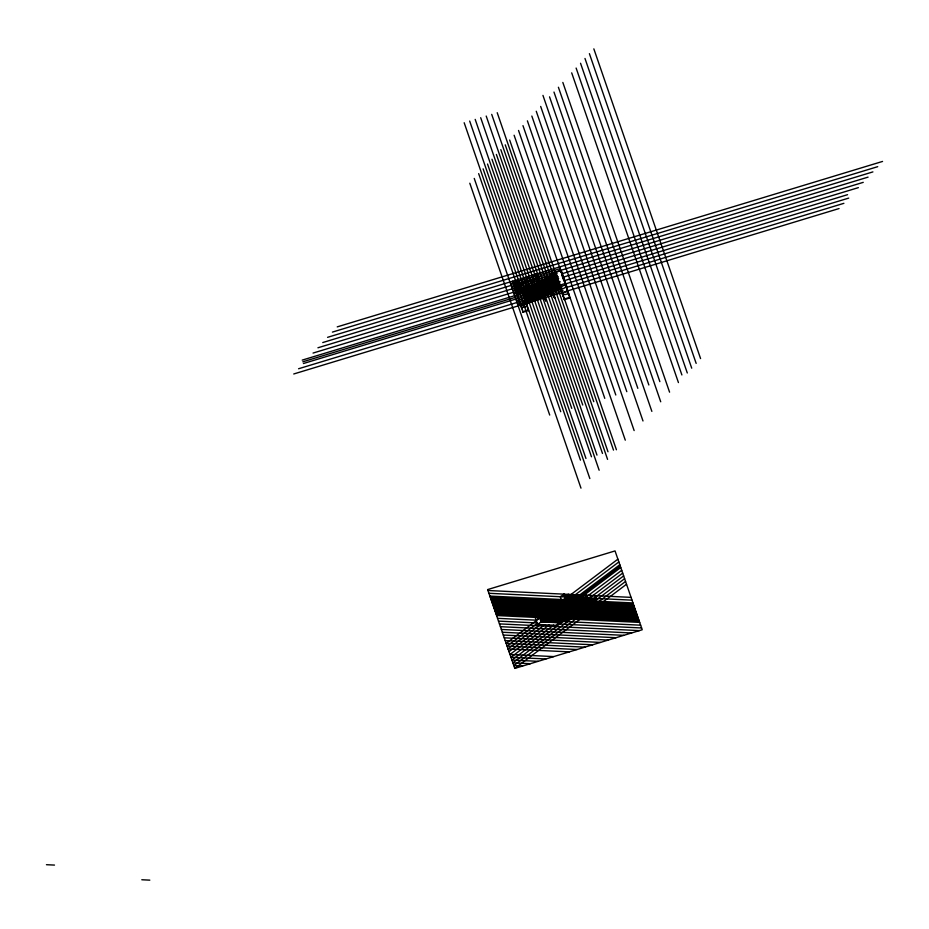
<?xml version="1.0" encoding="UTF-8"?>
<svg xmlns="http://www.w3.org/2000/svg" width="929" height="929" viewBox="0 0 929 929"><rect width="100%" height="100%" fill="white"/><g stroke="black" fill="none" stroke-linecap="round" stroke-linejoin="round"><path stroke-width="1.39" d="M583.284 605.627L583.528 605.394A3.855 2.404 -15.5 0 0 584.213 603.873L583.296 600.958M590.112 600.482L590.356 600.25A3.855 2.404 -15.5 0 0 591.053 598.729L590.124 595.814L595.083 595.582L596.534 599.82L565.122 598.311L561.708 600.889A119.446 74.68 -15.5 0 0 540.922 621.861M577.699 608.298A1.277 0.801 -15.5 0 0 579.812 608.39L580.114 607.972A3.855 2.404 -15.5 0 0 580.799 606.451L579.87 603.536M585.955 595.141L585.375 595.594L586.722 595.594L585.56 596.476M585.874 595.617L586.454 595.175L587.941 599.484M543.651 616.055A1.359 0.848 -15.5 0 1 541.526 617.251L541.421 617.135A3.913 2.45 -15.5 0 1 539.888 616.31L538.855 613.407L534.686 615.95L537.601 624.416L555.856 625.298L559.27 622.72A119.318 74.61 -15.5 0 1 579.975 601.771L561.685 600.9L560.245 596.65L564.414 594.119L565.447 597.01A3.913 2.45 -15.5 0 0 566.992 597.835L567.166 597.87A1.359 0.848 -15.5 0 0 569.222 596.755M539.644 615.718L543.221 613.616L544.289 616.496A3.855 2.404 -15.5 0 0 545.799 617.344L545.973 617.379M565.204 596.418L568.792 594.328L569.849 597.196A3.855 2.404 -15.5 0 0 571.37 598.044L571.544 598.079M552.743 613.035L549.144 612.466L548.365 609.749L549.875 613.024M548.284 610.005L548.993 609.772L550.328 613.43M548.447 609.981L552.128 610.817M548.586 610.376L552.267 611.212M549.236 609.9L551.002 613.604M539.563 617.611L536.149 620.177L497.526 618.331M548.667 610.62L552.325 611.375M549.852 609.923L551.629 613.639M548.807 611.015L552.465 611.77M550.235 609.947L552.116 613.488M617.89 559.165L506.154 643.344L584.887 647.141M550.734 609.97L551.907 610.179M548.993 611.572L552.709 611.99M544.022 615.927L547.599 613.825L548.656 616.705A3.855 2.404 -15.5 0 0 550.177 617.553L550.351 617.588A1.347 0.848 -15.5 0 0 552.395 616.473M549.132 611.967L552.778 612.722M569.582 596.627L573.158 594.537L574.227 597.405A3.855 2.404 -15.5 0 0 575.748 598.253L575.922 598.288M549.19 612.13L552.894 612.536M551.989 610.423L548.238 609.842M540.794 619.039L569.814 597.173M549.562 612.768L552.848 613.012L552.093 613.558L550.618 609.854M549.701 612.896L552.732 613.163L551.617 609.9M552.186 610.968L548.447 610.481M541.096 619.957L543.929 617.82L544.812 620.375M548.737 609.761L550.177 613.198M537.252 623.417L507.106 646.119L577.106 649.51M618.842 561.952L544.638 617.855L545.741 620.735A3.855 2.404 -15.5 0 0 547.262 621.582L547.436 621.617M551.768 613.535L550.781 613.57L549.364 609.796M552.65 612.327L548.923 611.839M537.601 624.416L541.026 621.849L559.27 622.72L557.806 618.482M548.389 616.136L551.977 614.034L553.034 616.914A3.855 2.404 -15.5 0 0 554.555 617.762L554.729 617.797M573.959 596.836L577.536 594.746L578.593 597.614A3.855 2.404 -15.5 0 0 580.114 598.462L580.288 598.497M545.16 619.248L574.192 597.382M545.486 620.154L548.307 618.029L549.19 620.584M508.07 648.906L540.388 624.555M549.004 618.064L619.806 564.739M552.767 616.345L556.343 614.243L557.4 617.123A3.855 2.404 -15.5 0 0 558.921 617.971M578.326 597.057L581.914 594.955L584.759 603.072M549.527 619.434L620.282 566.121M549.852 620.375L552.685 618.238L553.568 620.793M509.022 651.693L544.766 624.764M553.382 618.273L620.758 567.514M557.133 616.554L560.721 614.464L561.778 617.332A3.855 2.404 -15.5 0 0 563.299 618.18L563.473 618.215M584.248 601.969L583.006 597.277L583.76 597.335L585.212 601.539M586.71 599.82L585.247 595.582L586.594 595.199L588.045 599.414L586.454 599.1L587.546 597.986M583.249 597.289L583.9 597.73L583.157 598.59L584.248 598.764L580.253 601.771M553.916 619.666L583.505 597.301L585.015 601.69M585.363 595.919L586.327 595.164L588.173 600.506M583.749 597.312L582.971 598.032L584.039 598.125M586.582 595.175L585.444 596.163L586.977 596.313L585.827 597.277L587.383 597.51M583.029 598.183L583.818 597.486M586.64 595.361L585.502 596.325L587.058 596.546L585.967 597.672M554.218 620.584L557.052 618.447L557.934 621.002M584.004 598.044L583.215 598.74L584.306 598.926M585.688 596.871L586.838 595.919M584.062 598.206L583.296 598.984L584.387 599.159M583.354 599.147L584.144 598.439L582.785 597.498M549.144 624.973L509.986 654.469L553.73 656.594M557.748 618.482L621.722 570.301M580.625 601.795L584.341 598.996M586.025 597.835L587.163 596.871L585.642 596.72L586.756 595.675L585.247 595.582M580.88 601.806L584.538 599.24M586.106 598.067L587.221 597.022M561.511 616.763L565.099 614.673L566.156 617.541A3.855 2.404 -15.5 0 0 567.677 618.389L567.851 618.424M581.252 601.818L584.794 599.251M581.508 601.829L585.165 599.275M587.36 597.428L586.245 598.462L587.79 598.694M581.879 601.853L585.421 599.286M586.292 598.624L587.442 597.661M558.283 619.875L587.5 597.823L585.909 597.51M582.378 601.876L586.048 599.321M582.75 601.899L586.292 599.333M586.489 599.182L587.627 598.218M583.006 601.911L587.685 598.381M583.377 601.922L587.767 598.613M583.633 601.934L587.825 598.775M583.876 601.946L587.883 598.938L586.327 598.706M553.568 625.182L510.95 657.279L545.95 658.963M622.685 573.112L558.759 621.269L640.638 625.194M584.504 601.98L588.162 599.414M584.875 601.992L588.417 599.426M585.131 602.004L588.789 599.449M585.502 602.027L589.044 599.46M565.889 616.972L569.465 614.882L570.929 619.109M585.746 602.038L589.288 599.472M586.002 602.05L589.671 599.495M560.953 621.373L591.692 598.218M586.629 602.085L590.287 599.519M587 602.097L590.542 599.53M587.256 602.108L590.914 599.553M587.627 602.131L591.169 599.565M587.871 602.143L591.413 599.577M588.127 602.155L591.796 599.588M588.498 602.166L592.04 599.6M623.649 575.899L511.914 660.066L538.158 661.32M565.331 621.582L596.058 598.427M624.613 578.674L512.878 662.853L530.366 663.689M625.565 581.461L513.83 665.629L522.574 666.047M514.794 668.415L642.218 629.757L615.044 550.92L487.62 589.578L514.794 668.415L626.529 584.236M556.006 273.161L539.854 283.206L522.028 290.614M556.297 274.009L540.155 284.065L522.33 291.462M559.421 284.889L560.721 289.453L556.425 274.612L550.792 278.967L540.446 284.913L522.458 292.147M556.889 275.716C546.937 282.834 533.629 290.905 522.574 292.356M557.191 276.563C547.204 283.728 533.978 291.683 522.864 293.227M557.481 277.411L541.328 287.467L523.515 294.865M557.772 278.259L541.63 288.315L523.805 295.724M558.074 279.118L541.921 289.163L524.107 296.572M558.364 279.966L542.222 290.022L524.397 297.419M558.666 280.813L542.513 290.87L524.699 298.267M558.956 281.673L542.815 291.718L524.99 299.126M559.258 282.521L543.105 292.565L525.291 299.974M559.548 283.368L543.407 293.425L525.582 300.822M559.85 284.216L543.697 294.272L525.872 301.681M560.141 285.075L543.999 295.12L526.174 302.529M560.442 285.923L544.289 295.979L526.464 303.377M532.665 276.006L533.838 279.408A2.381 1.858 -19 0 0 532.062 281.893L533.165 285.877L532.212 286.155L531.121 282.184A2.381 1.858 -19 0 0 528.334 281.081A2.381 1.858 -19 0 0 526.557 283.566L527.66 287.549L526.708 287.827L525.605 283.856A2.381 1.858 -19 0 0 522.83 282.753A2.381 1.858 -19 0 0 521.041 285.238L522.144 289.221L515.7 291.172L512.692 281.173L521.123 305.641L540.155 298.639L550.792 293.123L560.64 286.504L566.098 284.808L569.756 298L564.251 299.672L564.054 299.092L569.558 297.419L569.756 298M523.561 296.351L523.77 296.943L521.738 289.755L535.963 284.077L550.293 276.122A77.908 60.757 -19.2 0 0 555.693 272.267L561.197 270.594L566.098 284.808M337.227 326.88L882.55 161.437M332.396 332.106L877.719 166.674M327.577 337.332L872.9 171.9M510.532 283.717L560.094 268.678M322.746 342.557L868.069 177.125M513.934 284.773L519.474 283.206M514.004 284.971L519.543 283.391M514.074 285.168L519.613 283.589M514.132 285.354L519.671 283.786M514.202 285.551L519.741 283.984M519.775 284.077L514.271 285.749L519.845 284.274M514.376 286.039L519.915 284.471M511.705 287.119L557.133 273.335M514.503 286.434L520.043 284.855M514.573 286.62L520.112 285.052M514.643 286.817L520.182 285.249M514.701 287.015L520.252 285.435M514.771 287.212L520.31 285.633L514.84 287.398M514.527 287.769L520.972 285.807L522.144 289.221M524.804 281.777L527.66 287.549M537.496 280.79L536.556 281.081L537.728 284.495L538.669 284.204L535.661 274.206L538.669 284.204M514.945 287.7L520.484 286.12L522.342 292.809M317.927 347.783L556.587 275.379M863.25 182.351L562.138 273.695L561.917 272.952L562.463 274.485M515.072 288.164L520.612 286.515M515.142 288.408L520.681 286.701M515.177 288.536L520.751 286.898M515.247 288.78L520.821 287.096M515.281 288.907L520.855 287.189M520.914 287.386L515.351 289.151L516.338 292.589L517.29 292.298M515.386 289.279L520.983 287.584M521.053 287.781L515.456 289.523L521.123 287.967M512.878 290.522L558.317 276.737M515.595 290.022L521.25 288.362M515.665 290.266L521.32 288.559M515.7 290.394L521.39 288.745M515.769 290.638L521.424 288.849M515.792 290.765L521.494 289.047M515.862 291.009L521.552 289.233M515.967 291.381L521.692 289.627A96.105 74.959 -19 0 0 555.925 272.522M313.05 353.066L558.654 278.561M562.811 277.295L858.373 187.635M516.071 291.752L517.012 291.311M520.635 290.371L521.575 289.918M516.106 291.88L517.081 291.555L514.654 284.344M517.116 291.683L516.176 292.124L517 294.969L514.98 287.793M516.21 292.252L517.186 291.927M516.28 292.496L517.221 292.054M516.385 292.867L517.325 292.426M516.419 292.983L517.395 292.67M514.051 293.936L558.108 280.57M516.524 293.355L517.488 293.041M516.582 293.61L517.523 293.158M521.181 292.194L522.121 291.903M516.617 293.727L517.592 293.413M521.215 292.31L522.156 292.031M516.687 293.982L517.627 293.529M516.721 294.098L517.697 293.785M516.803 294.388L517.732 293.901M517.801 294.156L516.838 294.481L517.871 294.4M516.942 294.772L517.906 294.528M302.215 360.115L560.315 281.824M563.299 277.214L563.102 276.343L564.472 280.616L847.55 194.684M302.808 361.822L559.258 284.019M560.129 285.308C573.553 278.897 561.65 295.759 559.966 284.866M303.4 363.529L560.106 285.644L558.77 281.429L558.968 282.288M566.76 288.002L565.61 283.868L848.723 198.098M516.396 300.752L561.836 286.968M552.314 290.684L554.799 298.128L553.092 293.518M298.569 368.755L562.208 288.768M566.376 287.514L843.892 203.323M517.569 304.155L563.009 290.371M553.161 293.761L552.511 290.463L554.578 298.197M520.681 304.851L520.484 303.992L526.174 302.808L527.173 306.047L521.668 307.72L527.173 306.047M293.738 373.981L839.073 208.549M562.417 293.076L567.933 291.404M554.114 296.839L552.29 290.533M528.462 310.565L528.264 309.984L522.76 311.656L522.957 312.237L528.462 310.565L521.738 289.755M560.826 601.597L579.092 602.456M559.978 602.294L578.244 603.153M559.13 603.002L577.397 603.85M558.283 603.711L576.549 604.57M557.446 604.431L575.713 605.278M556.622 605.151L574.888 606.01M555.797 605.882L574.064 606.742M554.973 606.625L573.239 607.485M554.16 607.369L572.427 608.228M553.359 608.123L571.625 608.983M552.558 608.89L570.824 609.749M551.756 609.656L570.023 610.516M550.967 610.434L569.233 611.294M550.189 611.224L568.455 612.083M549.411 612.014L567.677 612.873M548.644 612.826L566.911 613.674M547.878 613.628L566.156 614.487M547.135 614.452L565.401 615.312M546.38 615.288L564.646 616.136M545.648 616.124L563.915 616.984M544.917 616.972L563.183 617.831M544.185 617.831L562.451 618.691M543.477 618.702L561.743 619.55M542.768 619.573L561.035 620.433M542.072 620.467L560.338 621.315M541.375 621.362L559.641 622.221M487.946 590.507L631.046 597.37M585.386 596L586.919 596.151M585.584 596.557L587.105 596.708M585.723 596.952L587.244 597.103M585.99 597.753L590.914 598.125M488.898 593.294L632.01 600.157M587.662 598.299L586.129 598.148L587.302 597.266L585.781 597.115L586.896 596.07L585.305 595.768L586.083 595.152L587.651 599.704M583.017 598.16L584.12 598.369M586.187 598.311L587.743 598.543M586.408 598.938L587.929 599.089M582.982 599.484L591.97 599.762M582.785 599.635L591.68 599.983M582.495 599.855L591.483 600.122M582.297 599.995L591.192 600.343M582.007 600.215L590.995 600.494M581.809 600.366L590.705 600.715M489.862 596.07L632.974 602.933M581.322 600.726L590.31 601.005M581.124 600.877L590.02 601.226M580.834 601.098L589.822 601.377M580.637 601.249L589.532 601.597M580.346 601.469L589.334 601.737M580.149 601.609L589.044 601.957M490.338 597.463L633.45 604.326M490.814 598.857L633.926 605.72M491.302 600.25L634.402 607.113M491.778 601.632L634.89 608.495M492.254 603.026L635.366 609.889M579.731 608.309L577.884 608.251L577.048 605.662M492.742 604.419L635.842 611.282M493.218 605.813L636.33 612.675M582.297 610.55L577.919 610.341L576.456 606.103M493.694 607.206L636.806 614.069M548.319 610.086L552.151 610.399M494.17 608.588L637.282 615.451M548.784 611.433L552.627 611.746M494.658 609.981L637.759 616.844M550.049 613.291L552.43 613.384L551.245 609.877M552.116 613.546L550.444 613.465L549.12 609.784M495.134 611.375L638.246 618.238M495.61 612.768L638.722 619.631M496.098 614.162L639.198 621.025M496.574 615.544L639.686 622.407M498.49 621.118L537.101 622.964M557.632 623.951L641.602 627.969M499.454 623.893L639.407 630.605M500.406 626.68L631.627 632.974M501.37 629.456L623.835 635.331M502.322 632.243L616.043 637.7M503.286 635.03L608.251 640.058M504.238 637.805L600.471 642.415M505.202 640.592L592.679 644.784M508.082 648.941L569.314 651.868M46.45 864.702L54.486 865.085M141.8 879.751L149.824 880.146M556.181 622.035L556.006 622A3.855 2.404 -15.5 0 1 554.497 621.153L553.429 618.273M551.814 621.826L551.629 621.791A3.855 2.404 -15.5 0 1 550.119 620.932L549.062 618.064M560.233 269.305L561.058 271.779M524.815 298.917L527.091 306.582M519.299 300.59L521.784 308.834L521.575 308.242M566.214 286.596L567.12 289.488M556.529 274.868L557.597 278.294M564.426 280.117L565.447 283.438M565.645 283.647L565.61 283.868M526.174 302.808L526.186 303.191M555.066 272.754L560.001 286.956M553.905 273.614L558.84 287.816M552.743 274.45L557.679 288.652M551.571 275.263L556.506 289.465M550.374 276.064L555.31 290.266M549.178 276.854L554.114 291.056M547.971 277.62L552.906 291.822M546.74 278.363L551.675 292.565M545.509 279.095L550.444 293.297M544.266 279.815L549.202 294.017M543.012 280.512L547.947 294.714M541.746 281.197L546.682 295.399M540.481 281.859L545.416 296.061M539.192 282.521L544.127 296.723M537.903 283.159L542.838 297.361M536.602 283.775L541.537 297.977M535.29 284.39L540.225 298.592M533.978 284.982L538.913 299.184M532.654 285.563L537.589 299.765M531.307 286.132L536.254 300.334M529.971 286.689L534.907 300.891M528.613 287.235L533.548 301.437M527.254 287.769L532.189 301.96M525.884 288.28L530.819 302.482M524.513 288.791L529.449 302.982M523.132 289.279L528.067 303.481M593.84 48.854L700.582 358.582M589.404 53.661L696.158 363.39M584.98 58.457L691.722 368.186M580.544 63.253L687.297 372.982M576.119 68.049L681.886 374.956M571.695 72.857L678.437 382.585M562.835 82.449L669.577 392.177M558.399 87.245L659.857 381.633M553.974 92.052L660.716 401.781M549.538 96.848L648.848 384.978M542.954 95.385L651.856 411.373M540.678 106.44L637.828 388.322M536.254 111.248L642.996 420.976M531.829 116.044L626.808 391.666M527.393 120.84L634.135 430.568M522.969 125.636L615.799 394.999M518.533 130.443L625.287 440.172M514.109 135.239L604.779 398.344M562.509 276.97L562.707 277.55L561.569 273.428M567.213 290.603L567.41 291.183M509.673 140.035L616.426 449.764M555.832 275.239L556.03 275.82L553.998 268.644M557.005 278.642L557.203 279.223L554.752 271.013L554.927 271.837M558.178 282.044L558.375 282.637L555.948 274.473L556.099 275.251M559.548 286.039L557.098 277.829L557.272 278.654M561.697 292.275L561.906 292.856L558.271 281.232L558.445 282.068M562.869 295.677L563.079 296.258L560.617 288.048L560.802 288.884M497.212 112.699L613.5 450.101M505.248 144.831L593.77 401.688M491.708 114.372L607.984 451.773M552.314 290.649L554.799 298.128M500.824 149.639L607.566 459.367M486.204 116.044L602.48 453.445M496.388 154.435L582.75 405.032M480.688 117.716L596.975 455.117M491.964 159.231L599.147 470.237M533.165 285.877L531.992 282.462L531.04 282.753L532.212 286.155M475.183 119.388L591.471 456.789M487.528 164.027L571.741 408.365M469.679 121.06L585.955 458.461M524.827 281.58L525.605 283.856M525.535 284.425L526.708 287.827M483.103 168.834L589.845 478.563M464.175 122.733L580.451 460.122M519.218 282.962L521.61 290.045M519.056 283.008L522.261 292.391M518.905 283.055L521.262 289.906M524.734 299.765L524.943 300.346L523.48 295.236M518.742 283.101L521.111 289.953M518.428 283.194L520.948 289.999M518.277 283.24L520.635 290.092M518.115 283.287L520.797 290.823L519.543 286.411M517.964 283.333L520.321 290.185M517.801 283.391L520.159 290.243M517.639 283.438L520.008 290.289M517.325 283.531L519.845 290.336M517.174 283.577L519.532 290.429M517.012 283.624L519.381 290.475M516.861 283.67L519.218 290.522M478.667 173.63L560.721 411.71M516.385 283.821L518.905 290.614M516.222 283.868L518.591 290.719M516.071 283.914L518.428 290.765M515.909 283.96L518.277 290.812M515.758 284.007L518.115 290.858M515.595 284.053L517.964 290.905M515.281 284.146L517.801 290.951M515.13 284.193L517.488 291.044M514.968 284.251L517.325 291.102M514.817 284.297L517.174 291.149M514.492 284.39L516.861 291.241M517.395 292.821L517.952 294.679M514.178 284.483L516.698 291.288M517.592 294.145L517.79 294.725L515.92 287.502M514.027 284.529L516.385 291.381M517.43 294.191L517.639 294.783L515.537 286.91A2.381 1.858 -19 0 1 517.325 284.425A2.381 1.858 -19 0 1 520.101 285.528L522.156 292.763M519.23 301.437L519.427 302.018L516.965 293.773L517.151 294.632M520.403 304.84L520.612 305.42L518.173 297.268L518.336 298.046M474.243 178.426L580.985 488.155M469.807 183.222L549.713 415.054M590.705 595.373L592.168 599.611M585.827 595.141L587.453 599.855M587.337 599.844L585.734 595.21L587.639 601.295A3.855 2.404 -15.5 0 1 586.942 602.816M585.444 595.431L586.954 599.832M583.633 597.301L585.119 601.62M583.377 597.289L584.922 601.76M583.133 597.277L584.724 601.911L583.006 597.277M583.11 599.379L584.004 601.957M581.159 594.92L582.042 597.475M580.462 603.095L581.345 605.65M576.793 594.711L577.664 597.266M572.415 594.502L573.298 597.057M568.037 594.281L568.92 596.836M563.671 594.072L565.122 598.311M568.722 614.847L569.593 617.402M564.344 614.626L565.227 617.181M559.966 614.417L560.849 616.972M555.6 614.208L556.471 616.763M551.872 609.912L552.894 612.885M551.489 609.9L552.604 613.256M550.99 609.865L552.314 613.477M550.862 609.865L552.093 613.558M549.991 609.819L551.385 613.639M549.747 609.807L551.129 613.628M551.222 613.999L552.105 616.554M548.493 609.749L549.736 613.117M546.844 613.79L547.727 616.345M542.478 613.581L543.36 616.136M540.306 617.646L541.34 620.549A3.913 2.45 -15.5 0 0 542.884 621.373L543.059 621.408A1.359 0.848 -15.5 0 0 545.114 620.282M538.1 613.372L541.026 621.849M561.592 273.196L562.01 274.485M520.67 304.468L521.668 307.72M565.273 283.879L565.819 285.644M562.986 277.248L562.602 276.157L562.788 276.981M562.533 274.705L564.205 280.604M564.367 281.301L564.832 282.869M523.143 294.098L523.422 295.027M563.404 278.595L563.81 279.838M525.919 303.168L523.642 295.503L523.84 296.374M567.178 289.685L568.583 294.598L564.472 280.616M559.839 284.762L561.244 289.674M562.533 276.238L563.682 280.384M565.006 282.683L564.333 280.059M566.109 286.631L566.841 289.279M561.197 270.594L563.229 277.783M559.502 266.971L560.965 272.243M564.251 299.672L555.693 272.267L557.528 278.863M560.071 286.26L557.597 278.015L558.898 282.857M537.728 284.495L536.625 280.512A2.381 1.858 -19 0 0 533.815 279.42M526.116 303.748L524.804 298.917M519.299 283.45L521.993 292.809M520.008 286.26L521.146 290.858M519.857 286.318L520.995 290.905M521.123 305.641L522.957 312.237M515.444 287.653L517.476 294.83M515.293 287.7L518.254 298.604L515.13 287.746M513.865 284.576L515.7 291.172M560.431 270.176L560.222 269.317M561.975 292.287C560.199 295.701 571.486 295.492 567.329 290.057M519.508 301.449L519.299 300.636M515.154 281.533A2.381 1.858 -19 0 1 517.256 280.895M520.658 279.861A2.381 1.858 -19 0 1 522.76 279.234M526.174 278.189A2.381 1.858 -19 0 1 528.264 277.562M531.678 276.528A2.381 1.858 -19 0 1 533.734 275.878M549.48 620.502A1.347 0.848 -15.5 0 1 547.355 621.698M553.847 620.711A1.347 0.848 -15.5 0 1 551.733 621.907M558.224 620.92A1.347 0.848 -15.5 0 1 556.111 622.116M583.412 605.673A1.312 0.824 -15.5 0 1 581.113 605.708M586.826 603.107A1.312 0.824 -15.5 0 1 584.527 603.142M590.24 600.529A1.312 0.824 -15.5 0 1 587.941 600.564M548.017 616.264A1.347 0.848 -15.5 0 1 545.892 617.46M556.761 616.682A1.347 0.848 -15.5 0 1 554.648 617.878M561.139 616.891A1.347 0.848 -15.5 0 1 559.014 618.087M565.517 617.1A1.347 0.848 -15.5 0 1 563.392 618.296M569.883 617.309A1.347 0.848 -15.5 0 1 567.77 618.505M554.81 622.5A119.446 74.68 -15.5 0 1 575.585 601.562M546.043 622.093A119.446 74.68 -15.5 0 1 566.829 601.156M573.576 596.964A1.347 0.848 -15.5 0 1 571.463 598.16M577.954 597.173A1.347 0.848 -15.5 0 1 575.841 598.369M582.332 597.382A1.347 0.848 -15.5 0 1 580.207 598.578M559.188 622.709A119.516 74.726 -15.5 0 1 579.975 601.771M548.238 622.198A119.446 74.68 -15.5 0 1 569.024 601.26M547.146 622.151A119.446 74.68 -15.5 0 1 567.921 601.202M543.86 621.989A119.446 74.68 -15.5 0 1 564.646 601.051M552.616 622.407A119.446 74.68 -15.5 0 1 573.402 601.458M549.329 622.256A119.446 74.68 -15.5 0 1 570.116 601.307M555.902 622.558A119.446 74.68 -15.5 0 1 576.688 601.609M562.44 600.947A121.954 76.248 -15.5 0 0 551.687 610.469A117.251 73.31 -15.5 0 0 541.7 621.896M551.524 622.349A119.446 74.68 -15.5 0 1 572.31 601.411M558.085 622.662A119.446 74.68 -15.5 0 1 578.872 601.713M553.707 622.453A119.446 74.68 -15.5 0 1 574.494 601.516M542.757 621.942A119.446 74.68 -15.5 0 1 563.543 600.993M550.421 622.302A119.446 74.68 -15.5 0 1 571.207 601.353M544.951 622.047A119.446 74.68 -15.5 0 1 565.738 601.098M556.994 622.604A119.446 74.68 -15.5 0 1 577.78 601.667M558.434 608.53L556.459 609.319A3.855 2.404 -15.5 0 1 554.95 608.46L553.881 605.592L557.505 605.766L558.434 608.53M543.43 293.262L545.683 300.891L543.43 293.262"/></g></svg>
